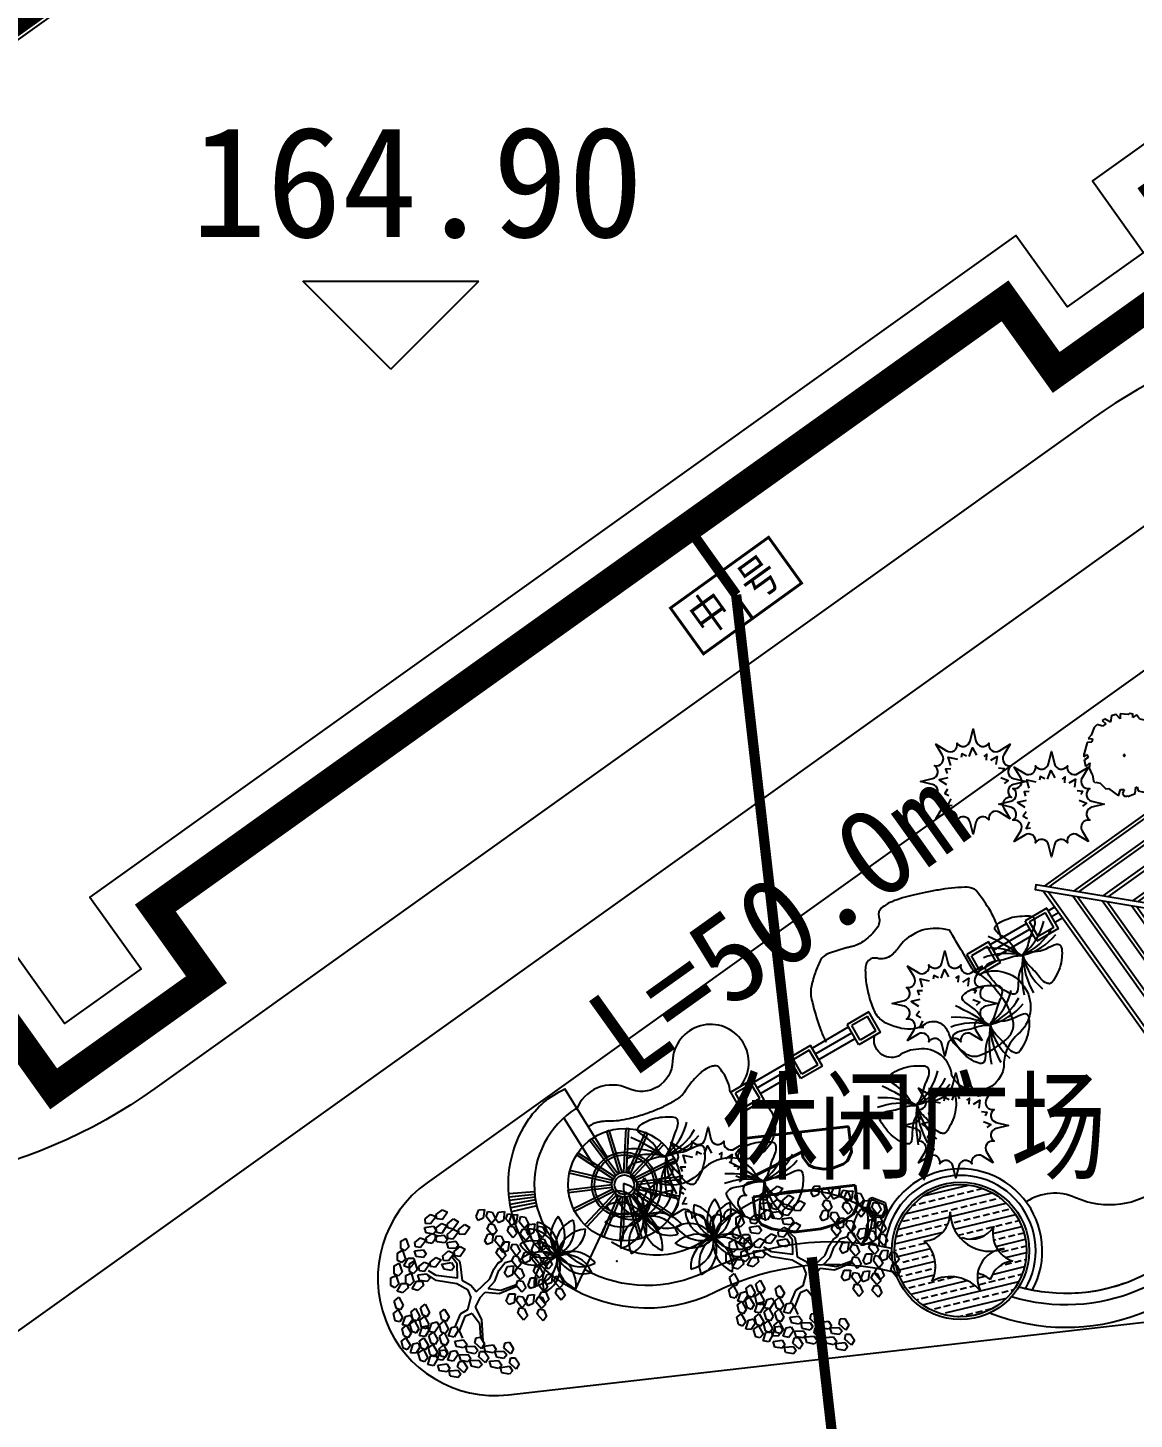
# Model space of a CAD drawing. Extents: x -809667 to 586099, y 3084146 to 3634412.
# Drawn here: x 381308.98 to 381327.84, y 3086115.81 to 3086139.51 of the extents above; entities that cross this region are included whole.
import ezdxf
from ezdxf.enums import TextEntityAlignment as Align

# ---------------------------------------------------------------- set-up
doc = ezdxf.new("R2010")
doc.units = 0
doc.header["$LTSCALE"] = 0.5
doc.header["$PDSIZE"] = 0.2
doc.linetypes.add('CONTINOUS', pattern=[0])
doc.layers.get('0').update_dxf_attribs({"linetype": 'CONTINUOUS'})
for name, color, linetype in [('DIM-通讯', 3, 'CONTINUOUS'), ('E-DIM-DQ', 7, 'CONTINUOUS'), ('E-SIG_TEXT', 7, 'CONTINUOUS'), ('J-WALL-墙体', 2, 'CONTINUOUS'), ('TREE', 3, 'CONTINUOUS'), ('WIRE-通讯', 4, 'CONTINUOUS'), ('乔木', 84, 'CONTINUOUS'), ('文字', 7, 'CONTINUOUS'), ('树', 3, 'CONTINUOUS')]:
    doc.layers.add(name, color=color, linetype=linetype)
doc.styles.add('-宋体', font='', dxfattribs={"width": 0.6})
doc.styles.add('_TEL_DIM', font='SIMPLEX', dxfattribs={"width": 0.8, "height": 3.5, "bigfont": 'HZTXT'})
doc.styles.add('HZ', font='', dxfattribs={"width": 0.8})
doc.styles.add('宋体', font='')
doc.styles.get('-宋体').set_extended_font_data('NSimSun')
doc.styles.get('HZ').set_extended_font_data('NSimSun')
doc.styles.get('宋体').set_extended_font_data('SimSun')

# ---------------------------------------------------------------- blocks, each defined once
blk = doc.blocks.new('幌伞枫')
at = {"layer": '乔木', "color": 0}
for p, q in [((-677, 937), (-604, 995)), ((-670, 878), (-677, 937)), ((-604, 995), (-531, 966)), ((-531, 966), (-604, 870)), ((-531, 995), (-450, 1054)), ((-523, 937), (-531, 995)), ((-450, 929), (-523, 937)), ((-450, 1054), (-384, 1025)), ((-384, 1025), (-450, 929)), ((-384, 870), (-303, 937)), ((-303, 937), (-237, 900)), ((-9, 966), (27, 1054)), ((20, 915), (-9, 966)), ((86, 944), (20, 915)), ((27, 1054), (101, 1061)), ((101, 1061), (86, 944)), ((123, 966), (145, 1032)), ((196, 878), (123, 966)), ((145, 1032), (203, 1025)), ((247, 937), (196, 878)), ((203, 1025), (247, 937)), ((247, 937), (284, 1025)), ((284, 885), (247, 937)), ((284, 1025), (365, 1032)), ((350, 915), (284, 885)), ((365, 1032), (350, 915)), ((380, 937), (409, 1003)), ((460, 848), (380, 937)), ((409, 1003), (468, 995)), ((424, 900), (460, 988)), ((460, 988), (534, 995)), ((468, 995), (504, 900)), ((534, 995), (519, 878)), ((556, 900), (578, 966)), ((578, 966), (636, 959)), ((636, 959), (681, 870)), ((-685, 826), (-567, 841)), ((-663, 753), (-685, 826)), ((-604, 870), (-670, 878)), ((-567, 738), (-663, 753)), ((-663, 687), (-582, 746)), ((-582, 746), (-516, 716)), ((-567, 841), (-531, 782)), ((-531, 782), (-567, 738)), ((-531, 819), (-457, 878)), ((-523, 760), (-531, 819)), ((-457, 746), (-523, 760)), ((-457, 878), (-391, 848)), ((-391, 848), (-457, 746)), ((-377, 819), (-384, 870)), ((-384, 738), (-310, 804)), ((-377, 680), (-384, 738)), ((-310, 804), (-377, 819)), ((-237, 900), (-310, 804)), ((-310, 804), (-237, 768)), ((-237, 768), (-310, 672)), ((-237, 797), (-156, 863)), ((-230, 738), (-237, 797)), ((-156, 731), (-230, 738)), ((-156, 863), (-90, 826)), ((-90, 826), (-156, 731)), ((108, 650), (145, 738)), ((137, 804), (167, 870)), ((211, 716), (137, 804)), ((145, 738), (218, 746)), ((167, 870), (225, 863)), ((218, 746), (203, 628)), ((262, 775), (211, 716)), ((225, 863), (262, 775)), ((402, 775), (424, 841)), ((475, 687), (402, 775)), ((453, 848), (424, 900)), ((424, 841), (482, 834)), ((519, 878), (453, 848)), ((504, 900), (460, 848)), ((526, 746), (475, 687)), ((482, 834), (526, 746)), ((629, 812), (556, 900)), ((570, 738), (600, 804)), ((644, 650), (570, 738)), ((600, 804), (658, 797)), ((681, 870), (629, 812)), ((651, 775), (688, 863)), ((681, 724), (651, 775)), ((658, 797), (695, 709)), ((747, 753), (681, 724)), ((688, 863), (761, 870)), ((761, 870), (747, 753)), ((783, 775), (805, 841)), ((857, 687), (783, 775)), ((805, 841), (864, 834)), ((908, 746), (857, 687)), ((864, 834), (908, 746)), ((-993, 643), (-927, 680)), ((-993, 548), (-993, 643)), ((-942, 518), (-993, 548)), ((-890, 570), (-942, 518)), ((-927, 680), (-890, 570)), ((-810, 628), (-736, 687)), ((-802, 570), (-810, 628)), ((-736, 562), (-802, 570)), ((-736, 687), (-663, 658)), ((-663, 658), (-736, 562)), ((-655, 628), (-663, 687)), ((-582, 614), (-655, 628)), ((-516, 716), (-582, 614)), ((-545, 709), (-428, 724)), ((-523, 636), (-545, 709)), ((-421, 621), (-523, 636)), ((-428, 724), (-384, 665)), ((-384, 665), (-421, 621)), ((-391, 628), (-274, 643)), ((-369, 555), (-391, 628)), ((-310, 672), (-377, 680)), ((-274, 548), (-369, 555)), ((-296, 511), (-215, 577)), ((-274, 643), (-237, 592)), ((-237, 592), (-274, 548)), ((-215, 577), (-149, 540)), ((137, 599), (108, 650)), ((203, 628), (137, 599)), ((240, 650), (262, 716)), ((313, 562), (240, 650)), ((255, 489), (284, 555)), ((262, 716), (321, 709)), ((284, 555), (336, 548)), ((306, 540), (350, 636)), ((365, 621), (313, 562)), ((321, 709), (365, 621)), ((336, 548), (380, 459)), ((350, 636), (424, 636)), ((424, 636), (409, 518)), ((446, 548), (468, 606)), ((519, 452), (446, 548)), ((468, 606), (526, 599)), ((526, 599), (570, 511)), ((695, 709), (644, 650)), ((717, 525), (754, 614)), ((754, 614), (827, 621)), ((798, 614), (827, 680)), ((871, 525), (798, 614)), ((827, 621), (813, 503)), ((827, 680), (886, 672)), ((849, 525), (871, 592)), ((871, 592), (930, 584)), ((923, 584), (871, 525)), ((886, 672), (923, 584)), ((930, 584), (974, 496)), ((-1037, 489), (-971, 525)), ((-1037, 393), (-1037, 489)), ((-986, 364), (-1037, 393)), ((-934, 408), (-986, 364)), ((-971, 525), (-934, 408)), ((-956, 320), (-898, 423)), ((-898, 423), (-824, 423)), ((-883, 349), (-817, 386)), ((-824, 423), (-810, 364)), ((-817, 518), (-699, 533)), ((-795, 445), (-817, 518)), ((-817, 386), (-780, 269)), ((-699, 430), (-795, 445)), ((-758, 313), (-685, 371)), ((-699, 533), (-663, 474)), ((-663, 474), (-699, 430)), ((-685, 371), (-619, 342)), ((-611, 371), (-531, 430)), ((-604, 313), (-611, 371)), ((-465, 401), (-538, 305)), ((-531, 430), (-465, 401)), ((-443, 452), (-369, 518)), ((-435, 393), (-443, 452)), ((-369, 386), (-435, 393)), ((-369, 518), (-296, 481)), ((-296, 481), (-369, 386)), ((-257, 346), (-327, 441)), ((-222, 377), (-311, 462)), ((-288, 452), (-296, 511)), ((-215, 445), (-288, 452)), ((-206, 307), (-222, 377)), ((-149, 540), (-215, 445)), ((328, 401), (255, 489)), ((277, 357), (336, 393)), ((343, 496), (306, 540)), ((380, 459), (328, 401)), ((336, 393), (344, 419)), ((409, 518), (343, 496)), ((372, 364), (468, 393)), ((460, 386), (490, 452)), ((534, 291), (460, 386)), ((490, 452), (541, 445)), ((570, 511), (519, 452)), ((541, 445), (585, 349)), ((592, 408), (629, 496)), ((629, 357), (592, 408)), ((629, 496), (710, 503)), ((695, 386), (629, 357)), ((710, 503), (695, 386)), ((747, 481), (717, 525)), ((725, 408), (754, 474)), ((798, 320), (725, 408)), ((813, 503), (747, 481)), ((754, 474), (813, 467)), ((849, 371), (798, 320)), ((813, 467), (849, 371)), ((923, 437), (849, 525)), ((864, 364), (893, 430)), ((893, 430), (952, 423)), ((974, 496), (923, 437)), ((952, 423), (989, 335)), ((-1125, 166), (-1059, 195)), ((-1081, 320), (-1015, 357)), ((-1081, 217), (-1081, 320)), ((-1030, 188), (-1081, 217)), ((-1059, 195), (-1022, 85)), ((-978, 239), (-1030, 188)), ((-1015, 357), (-978, 239)), ((-883, 291), (-956, 320)), ((-927, 195), (-861, 225)), ((-927, 92), (-927, 195)), ((-810, 364), (-883, 291)), ((-883, 247), (-883, 349)), ((-832, 217), (-883, 247)), ((-861, 225), (-824, 114)), ((-780, 269), (-832, 217)), ((-773, 203), (-655, 217)), ((-751, 129), (-773, 203)), ((-751, 254), (-758, 313)), ((-685, 247), (-751, 254)), ((-619, 342), (-685, 247)), ((-655, 217), (-611, 158)), ((-531, 129), (-641, 203)), ((-531, 195), (-633, 254)), ((-538, 305), (-604, 313)), ((-252, 158), (-531, 195)), ((-457, 342), (-332, 364)), ((-428, 276), (-457, 342)), ((-332, 261), (-428, 276)), ((-332, 364), (-296, 305)), ((-296, 305), (-332, 261)), ((-252, 158), (-257, 346)), ((-188, 124), (-206, 307)), ((174, 151), (225, 276)), ((225, 276), (277, 357)), ((240, 122), (291, 261)), ((291, 261), (372, 364)), ((365, 225), (402, 313)), ((402, 173), (365, 225)), ((402, 313), (482, 320)), ((468, 203), (402, 173)), ((482, 320), (468, 203)), ((497, 225), (526, 291)), ((570, 136), (497, 225)), ((526, 291), (585, 283)), ((585, 349), (534, 291)), ((622, 188), (570, 136)), ((585, 283), (622, 188)), ((747, 247), (769, 313)), ((820, 158), (747, 247)), ((769, 313), (827, 305)), ((871, 217), (820, 158)), ((827, 305), (871, 217)), ((937, 276), (864, 364)), ((879, 122), (923, 210)), ((923, 210), (996, 217)), ((989, 335), (937, 276)), ((996, 217), (981, 100)), ((1011, 122), (1040, 188)), ((1040, 188), (1099, 180)), ((-1125, 63), (-1125, 166)), ((-1074, 34), (-1125, 63)), ((-1022, 85), (-1074, 34)), ((-1044, -10), (-986, 92)), ((-986, 92), (-912, 92)), ((-898, 34), (-971, -32)), ((-876, 63), (-927, 92)), ((-912, 92), (-898, 34)), ((-824, 114), (-876, 63)), ((-846, 19), (-788, 122)), ((-773, -3), (-846, 19)), ((-788, 122), (-714, 122)), ((-699, 63), (-773, -3)), ((-648, 114), (-751, 129)), ((-714, 122), (-699, 63)), ((-611, 158), (-648, 114)), ((-259, 85), (-531, 129)), ((-112, 4), (-259, 85)), ((-76, 63), (-188, 124)), ((-76, -84), (-112, 4)), ((-9, -18), (-76, 63)), ((-9, -18), (174, 151)), ((152, 26), (240, 122)), ((152, 26), (318, 4)), ((295, -42), (527, 53)), ((318, 4), (524, 78)), ((519, 63), (541, 129)), ((592, -25), (519, 63)), ((541, 129), (600, 122)), ((644, 34), (592, -25)), ((600, 122), (644, 34)), ((673, 70), (710, 166)), ((703, 26), (673, 70)), ((769, 48), (703, 26)), ((710, 166), (783, 166)), ((783, 166), (769, 48)), ((805, 78), (827, 144)), ((879, -18), (805, 78)), ((827, 144), (886, 136)), ((915, 78), (879, 122)), ((930, 41), (879, -18)), ((886, 136), (930, 41)), ((981, 100), (915, 78)), ((1092, 34), (1011, 122)), ((1033, -40), (1055, 26)), ((1055, 26), (1114, 19)), ((1143, 92), (1092, 34)), ((1099, 180), (1143, 92)), ((1114, 19), (1158, -69)), ((-1081, -142), (-1022, -91)), ((-1052, -238), (-1081, -142)), ((-971, -32), (-1044, -10)), ((-1022, -91), (-964, -194)), ((-736, -231), (-677, -179)), ((-677, -179), (-619, -289)), ((-76, -84), (-120, -253)), ((42, -98), (-20, -221)), ((-9, -18), (-9, -18)), ((-9, -18), (-9, -18)), ((-9, -18), (-9, -18)), ((-9, -18), (-9, -18)), ((-9, -18), (-9, -18)), ((-9, -18), (-9, -18)), ((-9, -18), (-9, -18)), ((-9, -18), (-9, -18)), ((-9, -18), (-9, -18)), ((-9, -18), (-9, -18)), ((-9, -18), (-9, -18)), ((-9, -18), (-9, -18)), ((-9, -18), (-9, -18)), ((-9, -18), (-9, -18)), ((-9, -18), (-9, -18)), ((-9, -18), (-9, -18)), ((-9, -18), (-9, -18)), ((-9, -18), (-9, -18)), ((-9, -18), (-9, -18)), ((-9, -18), (-9, -18)), ((-9, -18), (-9, -18)), ((-9, -18), (-9, -18)), ((-9, -18), (-9, -18)), ((-9, -18), (-9, -18)), ((-9, -18), (-9, -18)), ((-9, -18), (-9, -18)), ((-9, -18), (-9, -18)), ((-9, -18), (-9, -18)), ((-9, -18), (-9, -18)), ((-9, -18), (-9, -18)), ((-9, -18), (-9, -18)), ((-9, -18), (-9, -18)), ((-9, -18), (-9, -18)), ((-9, -18), (-9, -18)), ((-9, -18), (-9, -18)), ((-9, -18), (-9, -18)), ((-9, -18), (-9, -18)), ((-9, -18), (-9, -18)), ((-9, -18), (-9, -18)), ((-9, -18), (-9, -18)), ((42, -98), (109, -22)), ((109, -22), (295, -42)), ((387, -142), (424, -47)), ((424, -187), (387, -142)), ((424, -47), (504, -47)), ((490, -165), (424, -187)), ((504, -47), (490, -165)), ((519, -135), (548, -76)), ((592, -231), (519, -135)), ((548, -76), (607, -84)), ((644, -172), (592, -231)), ((607, -84), (644, -172)), ((644, -150), (681, -62)), ((673, -201), (644, -150)), ((739, -172), (673, -201)), ((681, -62), (754, -54)), ((754, -54), (739, -172)), ((776, -150), (805, -84)), ((849, -238), (776, -150)), ((805, -84), (857, -91)), ((820, -84), (849, -18)), ((893, -172), (820, -84)), ((849, -18), (908, -25)), ((857, -91), (901, -187)), ((945, -120), (893, -172)), ((908, -25), (945, -120)), ((1106, -128), (1033, -40)), ((1158, -69), (1106, -128)), ((-1089, -304), (-1030, -253)), ((-1067, -399), (-1089, -304)), ((-1000, -253), (-1052, -238)), ((-1030, -253), (-971, -355)), ((-971, -355), (-1008, -414)), ((-964, -194), (-1000, -253)), ((-971, -451), (-934, -341)), ((-934, -341), (-868, -326)), ((-868, -326), (-839, -377)), ((-861, -282), (-802, -238)), ((-839, -385), (-861, -282)), ((-802, -238), (-744, -341)), ((-744, -341), (-780, -399)), ((-744, -392), (-685, -341)), ((-707, -326), (-736, -231)), ((-655, -348), (-707, -326)), ((-685, -341), (-626, -443)), ((-619, -289), (-655, -348)), ((-479, -289), (-421, -245)), ((-457, -385), (-479, -289)), ((-421, -245), (-362, -348)), ((-362, -348), (-399, -407)), ((-215, -311), (-285, -477)), ((-156, -341), (-230, -532)), ((-120, -253), (-215, -311)), ((-61, -304), (-156, -341)), ((-61, -304), (38, -431)), ((-20, -221), (62, -380)), ((541, -297), (563, -231)), ((614, -392), (541, -297)), ((563, -231), (622, -238)), ((666, -333), (614, -392)), ((622, -238), (666, -333)), ((791, -311), (820, -245)), ((871, -399), (791, -311)), ((820, -245), (879, -253)), ((901, -187), (849, -238)), ((915, -341), (871, -399)), ((879, -253), (915, -341)), ((-1008, -414), (-1067, -399)), ((-978, -502), (-920, -458)), ((-956, -598), (-978, -502)), ((-898, -465), (-971, -451)), ((-920, -458), (-861, -561)), ((-839, -377), (-898, -465)), ((-876, -443), (-817, -399)), ((-846, -539), (-876, -443)), ((-795, -561), (-846, -539)), ((-780, -399), (-839, -385)), ((-817, -399), (-758, -502)), ((-758, -502), (-795, -561)), ((-751, -598), (-714, -480)), ((-722, -487), (-744, -392)), ((-663, -502), (-722, -487)), ((-714, -480), (-648, -465)), ((-626, -524), (-677, -605)), ((-626, -443), (-663, -502)), ((-648, -465), (-626, -524)), ((-626, -539), (-589, -429)), ((-553, -554), (-626, -539)), ((-626, -590), (-567, -546)), ((-589, -429), (-523, -414)), ((-567, -546), (-509, -649)), ((-494, -465), (-553, -554)), ((-523, -414), (-494, -465)), ((-487, -451), (-428, -399)), ((-465, -546), (-487, -451)), ((-413, -568), (-465, -546)), ((-399, -407), (-457, -385)), ((-428, -399), (-369, -510)), ((-369, -510), (-413, -568)), ((-369, -598), (-332, -487)), ((-332, -487), (-266, -473)), ((-244, -524), (-296, -612)), ((-266, -473), (-244, -524)), ((-230, -532), (-186, -627)), ((38, -431), (49, -612)), ((62, -380), (79, -664)), ((-986, -664), (-927, -620)), ((-964, -759), (-986, -664)), ((-898, -620), (-956, -598)), ((-927, -620), (-868, -722)), ((-868, -722), (-912, -781)), ((-861, -561), (-898, -620)), ((-868, -818), (-832, -700)), ((-832, -700), (-766, -686)), ((-766, -686), (-744, -744)), ((-677, -605), (-751, -598)), ((-751, -664), (-692, -620)), ((-729, -759), (-751, -664)), ((-692, -620), (-633, -722)), ((-633, -722), (-670, -781)), ((-633, -752), (-575, -708)), ((-597, -693), (-626, -590)), ((-545, -708), (-597, -693)), ((-575, -708), (-516, -810)), ((-509, -649), (-545, -708)), ((-494, -766), (-435, -715)), ((-487, -605), (-428, -554)), ((-457, -700), (-487, -605)), ((-406, -722), (-457, -700)), ((-435, -715), (-377, -818)), ((-428, -554), (-369, -664)), ((-369, -664), (-406, -722)), ((-296, -612), (-369, -598)), ((-288, -664), (-171, -649)), ((-266, -737), (-288, -664)), ((-171, -649), (-127, -708)), ((-127, -708), (-171, -752)), ((-24, -686), (-9, -620)), ((64, -766), (-24, -686)), ((-9, -620), (49, -612)), ((49, -612), (101, -700)), ((101, -700), (64, -766)), ((93, -730), (218, -715)), ((218, -715), (255, -774)), ((358, -752), (372, -686)), ((372, -686), (431, -678)), ((431, -678), (482, -766)), ((-912, -781), (-964, -759)), ((-795, -825), (-868, -818)), ((-744, -744), (-795, -825)), ((-766, -825), (-699, -774)), ((-736, -921), (-766, -825)), ((-670, -781), (-729, -759)), ((-699, -774), (-641, -884)), ((-641, -884), (-685, -935)), ((-641, -972), (-604, -862)), ((-611, -847), (-633, -752)), ((-553, -869), (-611, -847)), ((-604, -862), (-538, -847)), ((-516, -899), (-567, -987)), ((-516, -810), (-553, -869)), ((-538, -847), (-516, -899)), ((-516, -906), (-479, -788)), ((-443, -913), (-516, -906)), ((-472, -862), (-494, -766)), ((-479, -788), (-413, -781)), ((-413, -877), (-472, -862)), ((-384, -832), (-443, -913)), ((-413, -781), (-384, -832)), ((-377, -818), (-413, -877)), ((-377, -913), (-340, -803)), ((-340, -803), (-274, -788)), ((-244, -840), (-303, -928)), ((-274, -788), (-244, -840)), ((-171, -752), (-266, -737)), ((-230, -847), (-112, -840)), ((-208, -921), (-230, -847)), ((-142, -737), (-24, -730)), ((-127, -810), (-142, -737)), ((-24, -832), (-127, -810)), ((-112, -840), (-76, -891)), ((-76, -891), (-112, -935)), ((-24, -730), (13, -788)), ((13, -788), (-24, -832)), ((27, -869), (42, -803)), ((115, -950), (27, -869)), ((42, -803), (101, -803)), ((115, -803), (93, -730)), ((101, -803), (159, -884)), ((218, -818), (115, -803)), ((159, -884), (115, -950)), ((255, -774), (218, -818)), ((240, -803), (358, -796)), ((262, -877), (240, -803)), ((358, -891), (262, -877)), ((446, -832), (358, -752)), ((358, -796), (394, -847)), ((394, -847), (358, -891)), ((431, -950), (446, -884)), ((482, -766), (446, -832)), ((446, -884), (504, -884)), ((504, -884), (556, -965)), ((-685, -935), (-736, -921)), ((-567, -987), (-641, -972)), ((-509, -979), (-391, -965)), ((-487, -1053), (-509, -979)), ((-391, -1067), (-487, -1053)), ((-391, -965), (-354, -1023)), ((-354, -1023), (-391, -1067)), ((-303, -928), (-377, -913)), ((-362, -1053), (-244, -1045)), ((-347, -1126), (-362, -1053)), ((-252, -1001), (-230, -935)), ((-164, -1082), (-252, -1001)), ((-244, -1045), (-208, -1097)), ((-230, -935), (-178, -928)), ((-112, -935), (-208, -921)), ((-178, -928), (-120, -1016)), ((-120, -1016), (-164, -1082)), ((-90, -921), (27, -913)), ((-68, -994), (-90, -921)), ((27, -1016), (-68, -994)), ((27, -913), (71, -972)), ((71, -972), (27, -1016)), ((167, -928), (284, -921)), ((189, -1001), (167, -928)), ((284, -1023), (189, -1001)), ((284, -921), (328, -979)), ((328, -979), (284, -1023)), ((313, -1009), (431, -994)), ((328, -1082), (313, -1009)), ((431, -1097), (328, -1082)), ((519, -1031), (431, -950)), ((431, -994), (468, -1053)), ((468, -1053), (431, -1097)), ((556, -965), (519, -1031)), ((-244, -1141), (-347, -1126)), ((-208, -1097), (-244, -1141))]:
    blk.add_line(p, q, dxfattribs=at)
blk = doc.blocks.new('*E54')
at = {"layer": 'TREE', "color": 0}
blk.add_ellipse((-2.37, 3.56), major_axis=(2.7, 1.39), ratio=1, start_param=0.518575, end_param=0.519414, dxfattribs=at)
blk = doc.blocks.new('A$C4C586FE1')
at = {"layer": 'TREE', "color": 0}
for p, q in [((514, 2441), (288, 2276)), ((570, 2555), (514, 2441)), ((785, 2557), (585, 2566)), ((842, 2436), (785, 2557)), ((885, 2449), (842, 2436)), ((1100, 2801), (873, 2660)), ((873, 2660), (885, 2449)), ((1294, 2743), (1193, 2819)), ((1261, 2599), (1294, 2743)), ((1389, 2617), (1261, 2599)), ((1418, 2836), (1389, 2617)), ((1787, 2660), (1418, 2836)), ((1875, 2686), (1787, 2660)), ((2108, 2532), (1875, 2686)), ((2261, 2516), (2108, 2532)), ((2273, 2551), (2261, 2516)), ((2411, 2297), (2336, 2500)), ((208, 2079), (171, 1878)), ((330, 2136), (208, 2079)), ((288, 2276), (288, 2250)), ((288, 2250), (484, 2157)), ((422, 2031), (330, 2136)), ((484, 2157), (422, 2031)), ((2434, 2275), (2411, 2297)), ((2565, 2086), (2434, 2275)), ((2577, 1905), (2565, 2086)), ((2688, 2051), (2577, 1905)), ((173, 1443), (0, 1425)), ((0, 1425), (27, 1279)), ((6, 1547), (198, 1550)), ((171, 1878), (16, 1628)), ((198, 1550), (173, 1443)), ((2666, 1735), (2772, 1843)), ((2724, 1646), (2666, 1735)), ((2799, 1744), (2724, 1646)), ((2788, 1244), (2821, 1629)), ((27, 1279), (67, 1102)), ((67, 988), (67, 1102)), ((67, 988), (157, 906)), ((2632, 1202), (2788, 1244)), ((2635, 1086), (2632, 1202)), ((2775, 1105), (2635, 1086)), ((2643, 702), (2702, 978)), ((2702, 978), (2775, 1105)), ((335, 852), (122, 842)), ((123, 841), (320, 727)), ((157, 906), (291, 931)), ((291, 931), (335, 852)), ((320, 727), (414, 564)), ((414, 564), (369, 464)), ((2275, 501), (2371, 599)), ((2419, 413), (2275, 501)), ((2371, 599), (2563, 580)), ((513, 326), (783, 402)), ((827, 368), (610, 253)), ((783, 402), (827, 368)), ((1176, 133), (821, 132)), ((1176, 133), (1302, 10)), ((1302, 10), (1413, 132)), ((1413, 132), (1432, 0)), ((1540, 5), (1587, 59)), ((1587, 59), (1859, 85)), ((1826, 254), (2000, 124)), ((1859, 85), (1826, 254)), ((2130, 415), (2352, 350)), ((2132, 192), (2130, 415))]:
    blk.add_line(p, q, dxfattribs=at)
at = {"layer": 'TREE', "color": 0, "extrusion": (0, 0, -1)}
for major_axis, start_param, end_param in [((1003, 1003), -1.426629, -1.413216), ((1003, 1003), -1.011805, -0.945114), ((1003, 1003), -0.139248, -0.081961), ((839, 1144), 0.475418, 0.633835), ((1003, 1003), 4.017991, 4.075425), ((1003, 1003), 0.553886, 0.636541), ((1003, 1003), 1.314933, 1.417635), ((839, 1143), 3.200433, 3.340883), ((839, 1144), 2.942836, 3.115157), ((1003, 1003), 2.270337, 2.346427), ((1003, 1003), 1.829101, 1.934165), ((1003, 1003), 1.573401, 1.638153)]:
    blk.add_ellipse((1418, 1418), major_axis=major_axis, ratio=1, start_param=start_param, end_param=end_param, dxfattribs=at)
at = {"layer": 'TREE', "color": 0, "linetype": 'Continuous'}
for start_param, end_param in [(0.01341, 3.155003), (3.155003, 6.296595)]:
    blk.add_ellipse((1466, 1447), major_axis=(19.2, 19.2), ratio=1, start_param=start_param, end_param=end_param, dxfattribs=at)
at = {"layer": 'TREE', "color": 8, "linetype": 'CONTINOUS', "extrusion": (0, 0, -1), "xscale": 467.4085850556439, "yscale": 467.4085850556439, "zscale": -467.4085850556439, "rotation": 278.9250190116231}
blk.add_blockref('*E54', (-2893, 66), dxfattribs=at)
blk = doc.blocks.new('A$C46A015EA')
at = {"layer": '树', "color": 0, "linetype": 'Continuous'}
for centre, radius, start, end in [((1.328, 4.096), 1.969, 227.56436, 31.33046), ((0.798, 3.475), 1.995, 251.81629, 53.749), ((2.09, 4.411), 1.899, 199.3601, 10.49099), ((3.771, 4.188), 2.005, 153.43956, 313.58607), ((4.101, 3.626), 1.85, 126.16905, 303.0486), ((4.644, 2.796), 2.077, 109.31842, 262.8778), ((0.762, 1.899), 1.939, 297.02452, 103.84892), ((0.796, 2.582), 1.783, 359.79096, 92.47149), ((2.814, 4.682), 2.119, 188.63986, 263.62259), ((1.257, 1.36), 1.796, 310.77885, 134.4149), ((3.546, 0.815), 2.009, 38.87776, 198.68157), ((3.957, 1.204), 1.944, 51.98023, 218.25708), ((2.13, 0.326), 2.294, 10.26666, 147.15184)]:
    blk.add_arc(centre, radius, start, end, dxfattribs=at)
blk = doc.blocks.new('红枫')
at = {"color": 0}
blk.add_lwpolyline([(1297, -1371), (924, -1143, 0.665495), (552, -1412, 0.665495), (98, -1485), (-4, -1910), (-107, -1485, 0.665495), (-561, -1412, 0.665495), (-933, -1143), (-1306, -1371), (-1078, -998, 0.665495), (-1348, -625, 0.665495), (-1420, -172), (-1845, -69), (-1420, 34, 0.665495), (-1348, 487, 0.665495), (-1078, 859), (-1306, 1233), (-933, 1005, 0.665495), (-561, 1274, 0.665495), (-107, 1347), (-4, 1772), (98, 1347, 0.665495), (552, 1274, 0.665495), (924, 1005), (1297, 1233), (1069, 859, 0.665495), (1339, 487, 0.665495), (1411, 34), (1836, -69), (1411, -172, 0.665495), (1339, -625, 0.665495), (1069, -998)], format="xyb", close=True, dxfattribs=at)
blk.add_lwpolyline([(1297, -1371), (924, -1143, 0.665495), (552, -1412, 0.665495), (98, -1485), (-4, -1910), (-107, -1485, 0.665495), (-561, -1412, 0.665495), (-933, -1143), (-1306, -1371), (-1078, -998, 0.665495), (-1348, -625, 0.665495), (-1420, -172), (-1845, -69), (-1420, 34, 0.665495), (-1348, 487, 0.665495), (-1078, 859), (-1306, 1233), (-933, 1005, 0.665495), (-561, 1274, 0.665495), (-107, 1347), (-4, 1772), (98, 1347, 0.665495), (552, 1274, 0.665495), (924, 1005), (1297, 1233), (1069, 859, 0.665495), (1339, 487, 0.665495), (1411, 34), (1836, -69), (1411, -172, 0.665495), (1339, -625, 0.665495), (1069, -998)], format="xyb", close=True, dxfattribs=at)
for points in [[(-137, 808), (-20, 1111), (120, 855)], [(-783, 497), (-869, 784), (-550, 714)], [(-231, 823), (-394, 901), (-417, 777)], [(462, 676), (478, 886), (369, 808)], [(618, 676), (836, 808), (797, 528)], [(-885, 61), (-1188, -9), (-931, -172)], [(-783, 372), (-962, 364), (-908, 217)], [(891, 411), (1085, 388), (1023, 271)], [(968, 69), (1218, -32), (1085, -141)], [(-892, -336), (-994, -484), (-846, -561)], [(-783, -678), (-892, -911), (-737, -896)]]:
    blk.add_lwpolyline(points, dxfattribs=at)
blk = doc.blocks.new('白玉兰')
at = {"color": 0}
for centre, radius, start, end in [((-1261, 1665), 2054, 309.3934, 347.1655), ((-4729, -6984), 8429, 56.1879, 65.279), ((-713, 1844), 1941, 291.8214, 332.6346), ((-478, 2077), 2115, 283.2993, 320.8528), ((-559, -2135), 2214, 76.7033, 111.4018), ((-1148, -2037), 2310, 61.625, 95.1491), ((4371, -556), 4392, 172.1708, 190.6677), ((2827, 107), 2821, 182.2544, 209.8868), ((2146, 475), 2185, 193.3063, 228.4107)]:
    blk.add_arc(centre, radius, start, end, dxfattribs=at)
for points in [[(-33, 16), (-233, 73), (-342, 562), (-1254, 922), (-425, 1375), (-33, 1392), (376, 1386), (477, 1091), (236, 716), (185, 277), (29, 67), (-7, 18)], [(36, -22), (99, -220), (-250, -580), (-51, -1540), (-885, -1095), (-1114, -777), (-1334, -432), (-1142, -186), (-697, -181), (-301, 17), (-41, 2), (21, -1)], [(8, 31), (155, 177), (635, 34), (1395, 653), (1385, -291), (1209, -641), (1004, -995), (697, -939), (487, -546), (129, -287), (22, -49), (-3, 7)]]:
    blk.add_open_spline(points, degree=3, knots=[0, 0, 0, 0, 621.989778, 1340.944545, 1869.007736, 2592.427455, 2798.699245, 2915.827596, 3435.261502, 4029.77129, 4212.300518, 4212.300518, 4212.300518, 4212.300518], dxfattribs=at)
blk = doc.blocks.new('SDFSFSFS')
at = {"layer": 'J-WALL-墙体', "color": 0}
for points in [[(2371, 5710), (-1727, 3437)], [(1746, 3236), (2487, 5824), (2410, 5846), (1647, 3182)], [(2348, 5629), (-1646, 3414)], [(4155, 2488), (2425, 5607)], [(4236, 2464), (2448, 5688)], [(2231, 5221), (-1238, 3297)], [(2208, 5139), (-1156, 3273)], [(3665, 2628), (2285, 5117)], [(3747, 2604), (2308, 5199)], [(2091, 4731), (-748, 3157)], [(2068, 4650), (-667, 3133)], [(3176, 2768), (2144, 4628)], [(3258, 2745), (2168, 4709)], [(1951, 4242), (-259, 3016)], [(1927, 4160), (-177, 2993)], [(2687, 2908), (2004, 4138)], [(2768, 2885), (2028, 4220)], [(1810, 3753), (230, 2876)], [(1787, 3671), (312, 2853)], [(2197, 3048), (1864, 3649)], [(2279, 3025), (1887, 3731)], [(801, 2713), (-1863, 3476), (-1885, 3399), (702, 2658)], [(-1749, 3360), (39, 136)], [(-1668, 3337), (62, 218)], [(-1260, 3220), (179, 625)], [(-1178, 3197), (203, 707)], [(1686, 3112), (4350, 2348), (4372, 2425), (1785, 3167)], [(-770, 3080), (319, 1115)], [(-689, 3056), (343, 1196)], [(-281, 2939), (460, 1604)], [(-199, 2916), (483, 1686)], [(677, 2072), (2257, 2948)], [(700, 2153), (2175, 2971)], [(840, 2643), (77, -22), (0, 0), (741, 2588)], [(208, 2799), (600, 2094)], [(290, 2776), (623, 2175)], [(396, 1093), (3236, 2668)], [(420, 1174), (3154, 2691)], [(536, 1582), (2746, 2808)], [(560, 1664), (2665, 2831)], [(116, 114), (4214, 2387)], [(139, 195), (4133, 2411)], [(256, 603), (3725, 2527)], [(279, 685), (3643, 2551)]]:
    blk.add_lwpolyline(points, dxfattribs=at)
blk.add_lwpolyline([(1837, 3196), (1798, 3266), (650, 2629), (689, 2559)], close=True, dxfattribs=at)
blk = doc.blocks.new('23424')
at = {"layer": '文字', "linetype": 'Continuous'}
h = blk.add_hatch(dxfattribs=at)
h.set_pattern_fill('ANSI33', color=8, scale=0.9, angle=328.6138, style=0)
h.set_pattern_definition([(13.61384, (382524.41542, 3087712.94411), (-0.0529598, 0.21867844), []), (13.61384, (382524.55124, 3087712.86125), (-0.0529598, 0.21867844), [0.1125, -0.05625])])
h.paths.add_polyline_path([(382070.381, 3087645.271, 0.528482), (382071.629, 3087646.651, 0.913946), (382069.41, 3087646.321, -0.147473), (382069.493, 3087646.179, -0.16428), (382069.477, 3087645.998, 0.218522), (382070.139, 3087645.332, -0.231383)])
h.paths.add_polyline_path([(382070.049, 3087645.868, 0.340097), (382069.919, 3087646.547, 0.39476), (382070.357, 3087647.031, -0.005717), (382070.357, 3087647.046, -0.008166), (382070.357, 3087647.031, 0.185628), (382070.553, 3087646.581, 0.042146), (382070.564, 3087646.613, 0.37298), (382071.101, 3087646.805, 0.214855), (382071.172, 3087646.401, -0.055746), (382071.281, 3087646.422, -0.039256), (382071.178, 3087646.392, 0.160049), (382071.429, 3087646.207, 0.319863), (382071.044, 3087645.894, 0.13445), (382070.827, 3087645.999, 0.157407), (382070.877, 3087645.696, 0.357086)], flags=16)
at = {"layer": '文字', "color": 8, "linetype": 'Continuous'}
for p, q in [((382060.825, 3087661.404), (382059.325, 3087662.904)), ((382059.325, 3087662.904), (382062.325, 3087662.904)), ((382060.825, 3087661.404), (382062.325, 3087662.904)), ((382073.966, 3087658.947), (382047.699, 3087640.188)), ((382072.031, 3087652.178), (382072.143, 3087652.243)), ((382072.005, 3087652.223), (382071.635, 3087652.008)), ((382071.838, 3087651.66), (382071.635, 3087652.008)), ((382071.984, 3087652.144), (382071.714, 3087651.987)), ((382072.128, 3087651.895), (382071.984, 3087652.144)), ((382072.207, 3087651.875), (382072.005, 3087652.223)), ((382072.087, 3087652.08), (382072.208, 3087652.151)), ((382072.144, 3087651.983), (382072.274, 3087652.059)), ((382071.039, 3087651.601), (382071.661, 3087651.963)), ((382071.096, 3087651.504), (382071.718, 3087651.866)), ((382071.152, 3087651.406), (382071.775, 3087651.768)), ((382071.859, 3087651.738), (382071.714, 3087651.987)), ((382072.207, 3087651.875), (382071.838, 3087651.66)), ((382072.128, 3087651.895), (382071.859, 3087651.738)), ((382071.014, 3087651.646), (382070.644, 3087651.431)), ((382070.993, 3087651.567), (382070.723, 3087651.41)), ((382071.137, 3087651.319), (382070.993, 3087651.567)), ((382071.216, 3087651.298), (382071.014, 3087651.646)), ((382070.847, 3087651.083), (382070.644, 3087651.431)), ((382070.867, 3087651.162), (382070.723, 3087651.41)), ((382071.216, 3087651.298), (382070.847, 3087651.083)), ((382071.137, 3087651.319), (382070.867, 3087651.162)), ((382068.971, 3087650.458), (382068.601, 3087650.243)), ((382068.95, 3087650.379), (382068.68, 3087650.222)), ((382069.094, 3087650.131), (382068.95, 3087650.379)), ((382069.173, 3087650.11), (382068.971, 3087650.458)), ((382068.005, 3087649.836), (382068.627, 3087650.198)), ((382068.062, 3087649.739), (382068.684, 3087650.101)), ((382068.804, 3087649.895), (382068.601, 3087650.243)), ((382068.825, 3087649.974), (382068.68, 3087650.222)), ((382069.173, 3087650.11), (382068.804, 3087649.895)), ((382069.094, 3087650.131), (382068.825, 3087649.974)), ((382067.979, 3087649.881), (382067.61, 3087649.666)), ((382068.182, 3087649.533), (382067.979, 3087649.881)), ((382068.118, 3087649.642), (382068.74, 3087650.004)), ((382067.014, 3087649.26), (382067.636, 3087649.621)), ((382067.812, 3087649.318), (382067.61, 3087649.666)), ((382067.958, 3087649.802), (382067.688, 3087649.646)), ((382067.833, 3087649.397), (382067.688, 3087649.646)), ((382068.103, 3087649.554), (382067.958, 3087649.802)), ((382067.07, 3087649.162), (382067.692, 3087649.524)), ((382067.127, 3087649.065), (382067.749, 3087649.427)), ((382068.182, 3087649.533), (382067.812, 3087649.318)), ((382068.103, 3087649.554), (382067.833, 3087649.397)), ((382066.988, 3087649.305), (382066.619, 3087649.09)), ((382066.967, 3087649.226), (382066.697, 3087649.069)), ((382067.112, 3087648.978), (382066.967, 3087649.226)), ((382067.19, 3087648.957), (382066.988, 3087649.305)), ((382064.512, 3087647.981), (382063.789, 3087649.142)), ((382066.821, 3087648.742), (382066.619, 3087649.09)), ((382066.842, 3087648.821), (382066.697, 3087649.069)), ((382067.19, 3087648.957), (382066.821, 3087648.742)), ((382067.112, 3087648.978), (382066.842, 3087648.821)), ((382064.283, 3087647.838), (382063.776, 3087648.652)), ((382064.505, 3087648.425), (382064.548, 3087648.438)), ((382064.766, 3087647.718), (382064.548, 3087648.438)), ((382064.794, 3087647.722), (382064.836, 3087648.472)), ((382064.836, 3087648.472), (382064.881, 3087648.47)), ((382064.839, 3087647.719), (382064.881, 3087648.47)), ((382064.211, 3087648.267), (382064.247, 3087648.294)), ((382064.662, 3087647.666), (382064.211, 3087648.267)), ((382064.698, 3087647.692), (382064.247, 3087648.294)), ((382064.723, 3087647.705), (382064.505, 3087648.425)), ((382064.867, 3087647.713), (382065.163, 3087648.404)), ((382064.908, 3087647.695), (382065.204, 3087648.386)), ((382064.932, 3087647.679), (382065.446, 3087648.228)), ((382064.965, 3087647.649), (382065.479, 3087648.197)), ((382065.163, 3087648.404), (382065.204, 3087648.386)), ((382065.446, 3087648.228), (382065.479, 3087648.197)), ((382063.988, 3087648.018), (382064.013, 3087648.056)), ((382064.618, 3087647.607), (382063.988, 3087648.018)), ((382064.642, 3087647.645), (382064.013, 3087648.056)), ((382064.982, 3087647.626), (382065.653, 3087647.965)), ((382065.653, 3087647.965), (382065.673, 3087647.925)), ((382063.864, 3087647.708), (382063.874, 3087647.752)), ((382064.606, 3087647.581), (382063.874, 3087647.752)), ((382065.002, 3087647.586), (382065.673, 3087647.925)), ((382064.595, 3087647.509), (382063.848, 3087647.419)), ((382064.596, 3087647.537), (382063.864, 3087647.708)), ((382065.01, 3087647.559), (382065.757, 3087647.648)), ((382065.014, 3087647.486), (382065.746, 3087647.314)), ((382065.016, 3087647.514), (382065.762, 3087647.603)), ((382065.757, 3087647.648), (382065.762, 3087647.603)), ((382063.273, 3087647.392), (382062.835, 3087647.358)), ((382063.278, 3087647.345), (382062.841, 3087647.297)), ((382063.283, 3087647.301), (382062.848, 3087647.241)), ((382063.291, 3087647.251), (382062.858, 3087647.176)), ((382063.854, 3087647.375), (382063.848, 3087647.419)), ((382064.6, 3087647.464), (382063.854, 3087647.375)), ((382064.608, 3087647.437), (382063.937, 3087647.098)), ((382064.628, 3087647.397), (382063.958, 3087647.057)), ((382064.645, 3087647.374), (382064.131, 3087646.826)), ((382064.678, 3087647.343), (382064.164, 3087646.795)), ((382064.702, 3087647.328), (382064.406, 3087646.637)), ((382064.743, 3087647.31), (382064.448, 3087646.619)), ((382064.771, 3087647.304), (382064.73, 3087646.553)), ((382064.816, 3087647.301), (382064.774, 3087646.55)), ((382064.844, 3087647.304), (382065.062, 3087646.585)), ((382064.887, 3087647.317), (382065.105, 3087646.598)), ((382064.913, 3087647.33), (382065.363, 3087646.729)), ((382064.949, 3087647.357), (382065.399, 3087646.756)), ((382064.968, 3087647.378), (382065.597, 3087646.967)), ((382064.993, 3087647.416), (382065.622, 3087647.004)), ((382065.004, 3087647.442), (382065.736, 3087647.27)), ((382065.746, 3087647.314), (382065.736, 3087647.27)), ((382063.3, 3087647.203), (382062.87, 3087647.115)), ((382063.311, 3087647.151), (382062.884, 3087647.049)), ((382063.958, 3087647.057), (382063.937, 3087647.098)), ((382064.57, 3087647.011), (382063.96, 3087645.714)), ((382064.164, 3087646.795), (382064.131, 3087646.826)), ((382065.622, 3087647.004), (382065.597, 3087646.967)), ((382064.448, 3087646.619), (382064.406, 3087646.637)), ((382064.774, 3087646.55), (382064.73, 3087646.553)), ((382065.399, 3087646.756), (382065.363, 3087646.729))]:
    blk.add_line(p, q, dxfattribs=at)
at = {"layer": '文字', "color": 8, "linetype": 'Continuous', "const_width": 1.5, "flags": 128}
blk.add_lwpolyline([(381946.121, 3087613.203), (381994.673, 3087618.736), (382122.979, 3087633.36), (382085.357, 3087680.522), (382079.341, 3087692.816), (382078.756, 3087691.314), (382079.068, 3087689.497), (382078.011, 3087686.364), (382075.533, 3087683.035), (382011.093, 3087637.014), (382008.188, 3087643.04), (381997.553, 3087635.653), (381988.443, 3087636.172), (381958.673, 3087631.192)], dxfattribs=at)
at = {"layer": '文字', "color": 8, "linetype": 'Continuous', "flags": 128}
for points in [[(382040.182, 3087637.316), (382080.93, 3087641.972, 0.590353), (382086.929, 3087656.546), (382085.054, 3087658.882, 0.397913), (382072.803, 3087660.574), (382056.804, 3087649.148, -0.467402), (382043.438, 3087652.622), (382041.63, 3087656.442, -0.362953), (382043.566, 3087663.892), (382070.456, 3087683.095), (382066.969, 3087687.978)], [(382083.809, 3087654.042), (382081.934, 3087656.379, 0.397913), (382075.128, 3087657.319), (382061.441, 3087647.545, 0.774175), (382062.831, 3087643.93), (382080.476, 3087645.946, 0.590353), (382083.809, 3087654.042)]]:
    blk.add_lwpolyline(points, format="xyb", dxfattribs=at)
at = {"layer": '文字', "color": 8, "linetype": 'Continuous', "const_width": 0.5, "flags": 128}
blk.add_lwpolyline([(382045.953, 3087661.92), (382078.657, 3087685.277), (382086.92, 3087673.728), (382073.899, 3087664.429), (382074.771, 3087663.208), (382072.167, 3087661.349), (382071.295, 3087662.569), (382056.81, 3087652.224), (382057.682, 3087651.004), (382055.077, 3087649.144)], close=True, dxfattribs=at)
at = {"layer": '文字', "color": 8, "linetype": 'Continuous', "flags": 128}
blk.add_lwpolyline([(382047.069, 3087661.734), (382078.481, 3087684.167), (382085.804, 3087673.914), (382072.783, 3087664.615), (382073.655, 3087663.394), (382072.353, 3087662.465), (382071.481, 3087663.685), (382055.694, 3087652.41), (382056.566, 3087651.19), (382055.264, 3087650.26)], close=True, dxfattribs=at)
at = {"layer": '文字', "color": 8, "linetype": 'Continuous'}
for points in [[(382071.231, 3087651.702, 0.038958), (382071.14, 3087651.981, 0.042457), (382071.016, 3087652.221, 0.025516), (382070.814, 3087652.508, 0.127241), (382070.757, 3087652.552, 0.109123), (382070.611, 3087652.579, 0.034893), (382070.154, 3087652.531, 0.005864), (382069.935, 3087652.49, 0.006137), (382069.728, 3087652.446, 0.041446), (382069.369, 3087652.333, 0.075329), (382069.191, 3087652.226, 0.302431), (382069.145, 3087652.076, -0.236043), (382069.112, 3087651.885, -0.073607), (382068.897, 3087651.669, -0.097129), (382068.688, 3087651.568, -0.008934), (382068.627, 3087651.554, 0.009444), (382068.57, 3087651.54, 0.02756), (382068.285, 3087651.448, 0.078361), (382068.194, 3087651.395, 0.106857), (382068.149, 3087651.339, 0.033451), (382068.061, 3087651.13, 0.026234), (382067.995, 3087650.9, 0.05662), (382067.982, 3087650.79, 0.059483), (382067.997, 3087650.668, 0.016712), (382068.113, 3087650.249, 0.022467), (382068.159, 3087650.125, 0.014699), (382068.242, 3087649.941)], [(382070.907, 3087651.118, -0.833217), (382071.515, 3087650.075, 0.19954), (382071.275, 3087649.601, -0.808525), (382070.387, 3087649.368, 0.438049), (382069.822, 3087649.818, 0.158442), (382069.476, 3087649.703, -0.62946), (382069.072, 3087650.051, -1.138368)], [(382076.2, 3087650.672, 0.293993), (382075.249, 3087648.714, -0.153325), (382074.975, 3087647.245, -0.352158), (382071.529, 3087645.768)], [(382076.329, 3087650.524, 0.298955), (382075.441, 3087648.737, -0.153325), (382075.146, 3087647.154, -0.35882), (382071.404, 3087645.602)], [(382066.775, 3087649.176, 1.400725), (382065.627, 3087649.614, -0.536941), (382064.872, 3087649.149, 0.438022), (382063.984, 3087648.782, 2.153867)], [(382076.62, 3087650.241, 0.319839), (382075.826, 3087648.783, -0.153325), (382075.488, 3087646.972, -0.38109), (382071.027, 3087645.324)], [(382074.51, 3087649.751, 0.139608), (382074.458, 3087648.886, -0.616065), (382072.498, 3087647.289, 0.25709), (382071.655, 3087647.219)], [(382066.61, 3087649.085, 0.061048), (382066.57, 3087649.26, 0.064632), (382066.492, 3087649.41, 0.023641), (382066.413, 3087649.514, 0.123874), (382066.392, 3087649.529, 0.118579), (382066.344, 3087649.535, 0.073159), (382066.27, 3087649.517, 0.035262), (382066.174, 3087649.47, 0.049977), (382066.113, 3087649.425, 0.018858), (382066.046, 3087649.361, 0.01304), (382065.956, 3087649.262, 0.043215), (382065.866, 3087649.139, -0.055253), (382065.794, 3087649.044, -0.053051), (382065.713, 3087648.976, -0.029266), (382065.548, 3087648.877, -0.020748), (382065.351, 3087648.785, -0.020311), (382065.142, 3087648.708, -0.019334), (382064.889, 3087648.636, -0.02678), (382064.703, 3087648.601, -0.041745), (382064.553, 3087648.594, 0.047411), (382064.42, 3087648.586, 0.021121), (382064.364, 3087648.575, 0.014971), (382064.285, 3087648.554, 0.065061), (382064.25, 3087648.537, 0.035277), (382064.192, 3087648.495)], [(382069.467, 3087646.002, 0.182804), (382066.367, 3087645.684, -0.283707), (382063.622, 3087645.929, -0.394865), (382063.147, 3087648.587, -0.141898), (382063.789, 3087649.142, -0.051879)], [(382067.146, 3087648.939, -0.803164), (382066.727, 3087647.957, 0.270049), (382066.11, 3087647.738, -0.335936), (382065.328, 3087647.563, 2.821079)], [(382068.904, 3087647.102, 0.365623), (382066.412, 3087646.778, -0.362829), (382064.586, 3087646.531, -2.367243)], [(382068.848, 3087646.491), (382068.913, 3087646.605, 0.110941), (382068.96, 3087646.76, 0.035053), (382068.961, 3087646.956, 0.1323), (382068.905, 3087647.118)], [(382068.852, 3087646.485), (382068.919, 3087646.559, 0.121763), (382068.99, 3087646.69, 0.042683), (382069.034, 3087646.952, 0.049522), (382069.032, 3087647.053)], [(382069.364, 3087646.425, 0.171589), (382066.194, 3087646.03, -0.245138), (382064.125, 3087646.065, -0.245138)], [(382073.343, 3087645.833, -0.078104), (382072.431, 3087645.659)], [(382071.969, 3087645.68, -0.037602), (382071.529, 3087645.768, -0.037602)]]:
    blk.add_lwpolyline(points, format="xyb", dxfattribs=at)
for points in [[(382070.543, 3087651.517, -0.002169), (382070.407, 3087651.75, 0.006269), (382070.36, 3087651.83, 0.187569), (382070.341, 3087651.845, 0.036665), (382070.225, 3087651.869, 0.059281), (382070.018, 3087651.872, 0.067712), (382069.841, 3087651.83, 0.035803), (382069.742, 3087651.782, 0.02749), (382069.621, 3087651.705, 0.086454), (382069.51, 3087651.591, -0.062828), (382069.366, 3087651.428, -0.248317), (382069.112, 3087651.368, 0.352342), (382068.935, 3087651.288, 0.11293), (382068.913, 3087651.2, 0.040402), (382068.928, 3087650.947, 0.062253), (382069.051, 3087650.497, 0.128119), (382069.189, 3087650.313, 0.073627), (382069.288, 3087650.256, 0.033976), (382069.525, 3087650.18, 0.210903), (382069.937, 3087650.253, -0.324059), (382070.225, 3087650.242, -0.153412), (382070.334, 3087650.085, 0.124836), (382070.455, 3087649.887, 0.036142), (382070.608, 3087649.757, 0.074989), (382070.694, 3087649.712, 0.168687), (382070.851, 3087649.713, 0.068555), (382071.188, 3087649.886, 0.041712), (382071.342, 3087650.014, 0.079019), (382071.405, 3087650.099, 0.187918), (382071.428, 3087650.319, 0.094635), (382071.241, 3087650.703, 0.022872), (382071.033, 3087650.955, 0.050592), (382070.923, 3087651.055, 0.073013), (382070.801, 3087651.119, -0.171959), (382070.755, 3087651.157, -0.003406), (382070.731, 3087651.198, -0.000439)], [(382069.087, 3087646.969), (382069.087, 3087646.603, -0.239747), (382069.06, 3087646.55), (382068.884, 3087646.482, -0.248471), (382068.836, 3087646.488), (382068.712, 3087646.643, -0.222138), (382068.691, 3087646.733, -0.059522), (382068.786, 3087647.021, -0.158445), (382068.874, 3087647.115, -0.249417), (382068.94, 3087647.116, -0.091905), (382069.079, 3087647.009, -0.269801)]]:
    blk.add_lwpolyline(points, format="xyb", close=True, dxfattribs=at)
for points in [[(382068.99, 3087647.274), (382069.027, 3087647.294), (382069.25, 3087647.207), (382069.285, 3087647.074), (382069.208, 3087646.946), (382069.007, 3087646.962), (382068.948, 3087647.138)], [(382069.015, 3087647.252), (382069.04, 3087647.254), (382069.23, 3087647.171), (382069.244, 3087647.077), (382069.192, 3087646.982), (382069.037, 3087647), (382068.977, 3087647.143)]]:
    blk.add_lwpolyline(points, close=True, dxfattribs=at)
for centre, radius in [((382064.805, 3087647.511), 0.958), ((382064.805, 3087647.511), 0.553), ((382064.805, 3087647.511), 0.508), ((382064.805, 3087647.511), 0.211), ((382064.805, 3087647.511), 0.166), ((382070.534, 3087646.386), 1.171), ((382070.534, 3087646.386), 1.126)]:
    blk.add_circle(centre, radius, dxfattribs=at)
for centre, radius, start, end in [((382064.805, 3087647.511), 1.537, 121.9345, 244.8234), ((382070.534, 3087646.386), 1.396, 331.1882, 176.6036), ((382070.534, 3087646.386), 1.284, 329.6865, 177.2144), ((382069.879, 3087647.023), 0.478, 274.7117, 2.7517), ((382071.039, 3087647.06), 0.683, 181.1609, 290.7414), ((382070.722, 3087647.019), 0.435, 248.6894, 330.5074), ((382071.585, 3087646.682), 0.499, 165.7337, 251.8464), ((382069.542, 3087646.123), 0.567, 333.267, 48.399), ((382070.369, 3087646.663), 0.201, 335.9675, 345.6208), ((382071.321, 3087645.924), 0.499, 94.5807, 207.1936), ((382071.456, 3087645.78), 0.428, 93.6672, 164.6175), ((382070.358, 3087645.276), 0.668, 38.9792, 117.5829), ((382070.744, 3087645.551), 0.456, 48.7971, 79.4272)]:
    blk.add_arc(centre, radius, start, end, dxfattribs=at)
blk.add_point((382064.678, 3087646.206), dxfattribs=at)
for name, p, xscale, yscale, zscale, rotation in [('SDFSFSFS', (382074.065, 3087649.379), 0.001, 0.001, 0.001, 6.517542840585117), ('A$C4C586FE1', (382074.177, 3087655.407), 0.0005, 0.0005, 0.0005, 169.6965101826048), ('A$C46A015EA', (382064.323, 3087646.499), 0.2560000000000001, 0.2560000000000001, 0.2560000000000001, 344.8935626644683), ('A$C46A015EA', (382065.518, 3087646.14), 0.2560000000000001, 0.2560000000000001, 0.2560000000000001, 344.8935626644683), ('A$C46A015EA', (382062.85, 3087645.844), 0.2560000000000001, 0.2560000000000001, 0.2560000000000001, 344.8935626644683)]:
    blk.add_blockref(name, p, dxfattribs=dict(at, xscale=xscale, yscale=yscale, zscale=zscale, rotation=rotation))
for name, p, xscale, yscale, zscale in [('红枫', (382070.751, 3087654.413), 0.000487636998295784, 0.000487636998295784, 0.04876370063039211), ('红枫', (382072.087, 3087654.026), 0.000487636998295784, 0.000487636998295784, 0.04876370063039211), ('白玉兰', (382071.593, 3087651.412), 0.0004880798049271107, 0.0004880798049271107, 0.04880798235096967), ('红枫', (382070.271, 3087650.634), 0.000487636998295784, 0.000487636998295784, 0.04876370063039211), ('白玉兰', (382071.035, 3087650.23), 0.0004880798049271107, 0.0004880798049271107, 0.04880798235096967), ('白玉兰', (382069.787, 3087648.86), 0.0004880798049271107, 0.0004880798049271107, 0.04880798235096967), ('红枫', (382070.457, 3087648.555), 0.000487636998295784, 0.000487636998295784, 0.04876370063039211), ('白玉兰', (382065.506, 3087647.989), 0.0004880798049271107, 0.0004880798049271107, 0.04880798235096967), ('红枫', (382066.234, 3087647.63), 0.000487636998295784, 0.000487636998295784, 0.04876370063039211), ('白玉兰', (382067.181, 3087647.565), 0.0004880798049271107, 0.0004880798049271107, 0.04880798235096967), ('幌伞枫', (382068.003, 3087646.115), 0.0013, 0.0013, 0.0013), ('幌伞枫', (382062.288, 3087645.711), 0.0013, 0.0013, 0.0013)]:
    blk.add_blockref(name, p, dxfattribs=dict(at, xscale=xscale, yscale=yscale, zscale=zscale))
at = {"layer": '文字', "color": 8, "linetype": 'Continuous', "style": '宋体'}
blk.add_text('164.90', height=1.8882, dxfattribs=at).set_placement((382057.42, 3087663.654))
blk.add_text('L=50.0m', height=1.5105, rotation=35.533, dxfattribs=at).set_placement((382064.916, 3087649.289))
at = {"layer": '文字', "color": 8, "linetype": 'Continuous', "style": 'HZ', "width": 0.8}
blk.add_text('休闲广场', height=1.5, dxfattribs=at).set_placement((382069.751, 3087648.527), align=Align.MIDDLE)
blk = doc.blocks.new('RQWE')
at = {"layer": 'E-DIM-DQ', "const_width": 0.075, "elevation": -0.017}
for points in [[(78.17, -95.5), (76.567, -95.5), (76.567, -97.004), (78.17, -97.004)], [(79.788, -95.5), (78.185, -95.5), (78.185, -97.004), (79.788, -97.004)]]:
    blk.add_lwpolyline(points, close=True, dxfattribs=at)
at = {"layer": 'E-SIG_TEXT', "color": 3}
for p, q in [((78.185, -95.5, -0.017), (76.582, -95.5, -0.017)), ((76.582, -95.5, -0.017), (76.582, -97.004, -0.017)), ((79.788, -95.5, -0.017), (78.185, -95.5, -0.017)), ((78.185, -95.5, -0.017), (78.185, -97.004, -0.017)), ((78.185, -97.004, -0.017), (78.185, -95.5, -0.017)), ((79.788, -97.004, -0.017), (79.788, -95.5, -0.017)), ((76.582, -97.004, -0.017), (78.185, -97.004, -0.017)), ((78.185, -97.004, -0.017), (79.788, -97.004, -0.017))]:
    blk.add_line(p, q, dxfattribs=at)
at = {"layer": 'E-SIG_TEXT', "color": 3, "style": '-宋体', "width": 0.8}
for s, p in [('中', (76.846, -96.664, -0.017)), ('号', (78.449, -96.664, -0.017))]:
    blk.add_text(s, height=0.9, rotation=360, dxfattribs=at).set_placement(p)

msp = doc.modelspace()

# ---------------------------------------------------------------- linework, layer by layer
at = {"layer": 'WIRE-通讯', "linetype": 'Continuous', "const_width": 0.175}
for points in [[(381320.233, 3086131.002), (381321.053, 3086129.853)], [(381321.053, 3086129.853), (381322.025, 3086121.349)], [(381322.343, 3086118.567), (381323.049, 3086112.388)]]:
    msp.add_lwpolyline(points, dxfattribs=at)

# ---------------------------------------------------------------- block references
at = {"linetype": 'Continuous', "xscale": 0.6399999999999999, "yscale": 0.6399999999999999, "zscale": 0.6399999999999999, "rotation": 35.77516631687518}
msp.add_blockref('RQWE', (381244.445, 3086150.568, 0.011), dxfattribs=at)
at = {"layer": '文字', "color": 8, "linetype": 'Continuous'}
msp.add_blockref('23424', (-745.658, -1527.708), dxfattribs=at)

# ---------------------------------------------------------------- texts
at = {"layer": 'DIM-通讯', "linetype": 'Continuous', "style": '_TEL_DIM', "width": 0.64}
msp.add_text('RD', height=1.75, rotation=276.5175, dxfattribs=at).set_placement((381321.209, 3086120.786))

doc.saveas('drawing.dxf')
